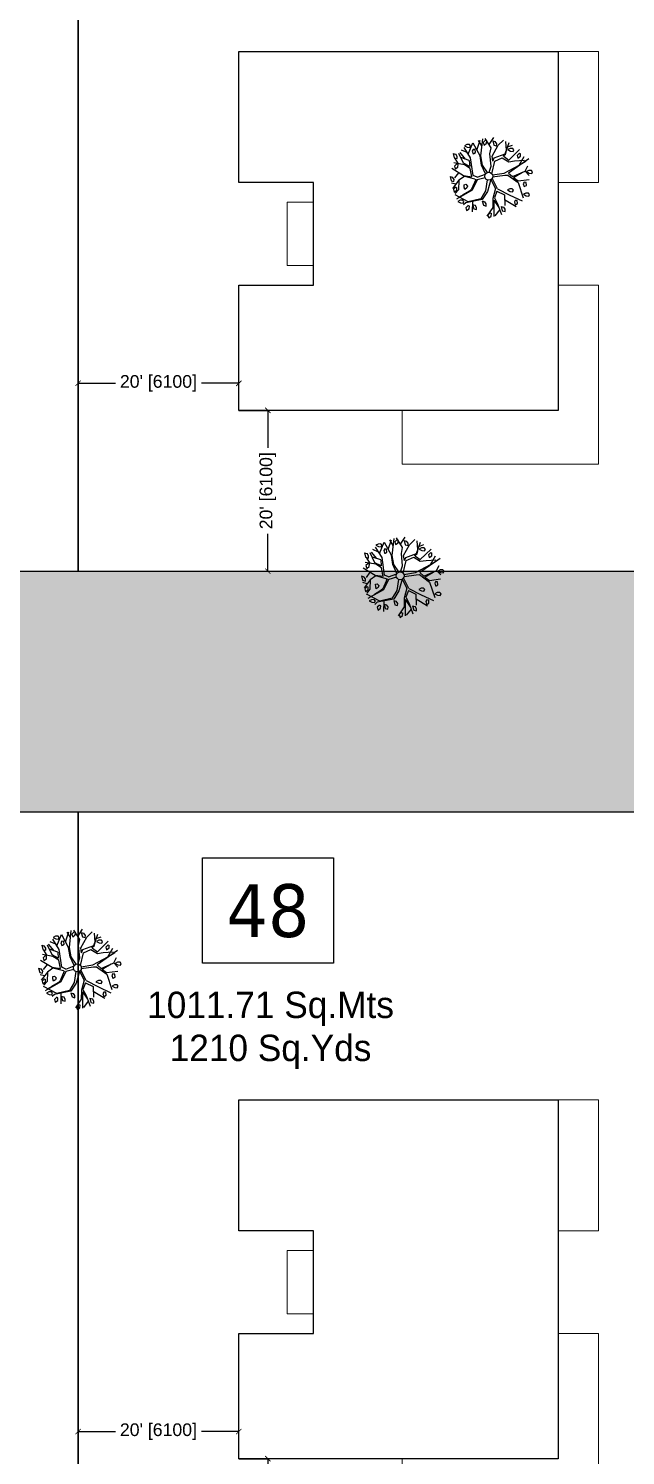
# Model space of a CAD drawing. Header units: millimetres. Extents: x -176651 to 388869, y -469666 to 486614.
# Drawn here: x 324352 to 347007, y 265657 to 319804 of the extents above; entities that cross this region are included whole.
import ezdxf

# ---------------------------------------------------------------- set-up
doc = ezdxf.new("R2010")
doc.units = ezdxf.units.MM
doc.header["$PDMODE"] = 35
doc.header["$PDSIZE"] = 0.1
doc.linetypes.add('HIDDEN', pattern=[9.525, 6.35, -3.175])
doc.layers.get('Defpoints').update_dxf_attribs({"color": 252})
doc.layers.add('A- FURNITURE', color=252, linetype='Continuous', lineweight=0)
for name, color, linetype in [('ad-Dimension', 8, 'Continuous'), ('ad-Plinth', 8, 'Continuous'), ('ad-Plot Areas-Sq.Mts', 8, 'Continuous'), ('ad-Plot Areas-Sq.Yds', 8, 'Continuous'), ('ad-Plot Boundary', 8, 'Continuous'), ('ad-Plot Numbers', 2, 'Continuous'), ('ad-Road', 8, 'Continuous'), ('ad-Road Hatch', 8, 'Continuous'), ('ad-Verandah', 8, 'Continuous'), ('CAY', 94, 'Continuous')]:
    doc.layers.add(name, color=color, linetype=linetype)
doc.styles.add('$0$grid_text', font='verdana.ttf', dxfattribs={"width": 0.9})
doc.styles.add('MtX_Century_Gothic', font='GOTHIC.TTF')
doc.styles.get("Standard").update_dxf_attribs({"font": 'arial.ttf'})
doc.dimstyles.new('Copy of A-100-DIM-INT (MM-FT)', dxfattribs={"dimscale": 500, "dimtxt": 2.4, "dimasz": 1, "dimexe": 0, "dimexo": 0, "dimgap": 1, "dimtad": 0, "dimdec": 0, "dimlfac": 0.03937, "dimdsep": 46, "dimlunit": 3, "dimtxsty": 'Standard', "dimblk": 'ARCHTICK', "dimcen": 0.025, "dimclrd": 256, "dimclre": 256, "dimclrt": 256, "dimazin": 2, "dimtfac": 1, "dimtdec": 0, "dimtix": 1, "dimtmove": 2, "dimatfit": 3, "dimldrblk": 'ARCHTICK', "dimfxl": 1, "dimtolj": 1, "dimtzin": 0, "dimarcsym": 0})

# ---------------------------------------------------------------- blocks, each defined once
blk = doc.blocks.new('A$C4fb60e89')
at = {"layer": 'ad-Road Hatch', "ltscale": 5, "transparency": 33554687}
h = blk.add_hatch(dxfattribs=at)
h.set_pattern_fill('AR-HBONE', color=256, scale=15)
h.set_pattern_definition([(45, (-193247.7, -428758.8), (0, 2155.2615), [4572, -1524]), (135, (-192170.1, -427681.1), (2e-13, 2155.2615), [4572, -1524])])
h.paths.add_polyline_path([(175594, -250241), (169178, -249341), (167473, -249057), (167473, -138694), (101313, -138694), (101313, -199954), (101308, -237995), (101040, -268291), (101008, -280968), (101066, -293684), (101243, -311127), (100910, -319344), (100949, -333937), (100669, -366960), (100727, -390983), (100669, -404586), (100538, -420418), (100467, -428759), (92426, -427265), (92163, -427209), (92163, -321454), (24803, -321454), (24803, -412961), (15653, -411029), (15654, -321452), (-19535, -321452), (-34427, -319477), (-65207, -315395), (-171770, -301268), (-185854, -298333), (-193248, -296832), (-193244, -292908), (-191914, -285219), (-191839, -284679), (-183397, -286393), (-169723, -289243), (-53141, -304698), (-18730, -309262), (15653, -309262), (15653, 703), (24803, 1115), (24803, -129544), (92163, -129544), (92163, 15133), (101313, 17713), (101313, -129544), (167473, -129544), (167473, 35552), (175738, 37855), (175849, 28595), (175836, 25947), (175777, 14040), (175855, 2316), (175660, -18036), (175731, -34039), (175718, -46839), (175673, -63402), (175816, -82072), (175542, -106356), (175490, -124641), (175575, -145019), (175731, -168892), (175797, -181269), (175797, -192667), (175744, -208200), (175829, -223277), (175888, -234871)])
h.paths.add_polyline_path([(24803, -309264), (92163, -309264), (92163, -138694), (24803, -138694)], flags=16)
at = {"layer": 'ad-Road', "ltscale": 5}
for points in [[(167473, -249057), (167473, -138694), (101313, -138694), (101313, -199954), (101308, -237995)], [(101313, 17713), (101313, -129544), (167473, -129544), (167473, 35552)]]:
    blk.add_lwpolyline(points, dxfattribs=at)
blk = doc.blocks.new('A$Cbbea0351')
at = {"layer": 'ad-Plot Areas-Sq.Mts', "linetype": 'Continuous', "insert": (-34041, -184009), "char_height": 1000, "width": 9668.74, "attachment_point": 5, "style": 'MtX_Century_Gothic', "bg_fill": 2}
blk.add_mtext('1011.71 Sq.Mts', dxfattribs=at)
at = {"layer": 'ad-Plot Numbers', "linetype": 'Continuous', "insert": (-34136, -180299), "char_height": 2000, "width": 2981.72, "attachment_point": 5, "style": '$0$grid_text', "bg_fill": 18, "box_fill_scale": 1.5, "bg_fill_color": 257, "bg_fill_transparency": 0}
blk.add_mtext('48', dxfattribs=at)
at = {"layer": 'ad-Plot Areas-Sq.Yds', "linetype": 'Continuous', "insert": (-34041, -185641), "char_height": 1000, "width": 7884.16, "attachment_point": 5, "style": 'MtX_Century_Gothic', "bg_fill": 2}
blk.add_mtext('1210 Sq.Yds', dxfattribs=at)
blk = doc.blocks.new('A$Cde044142')
at = {"layer": 'ad-Plot Boundary'}
blk.add_lwpolyline([(0, 0), (33080, 0), (33080, 30630), (0, 30630)], close=True, dxfattribs=at)
blk = doc.blocks.new('zw$A88E')
at = {"layer": 'ad-Plot Boundary', "ltscale": 5}
for p in [(-74424, -167399), (-41344, -167399), (-74424, -207179), (-41344, -207179)]:
    blk.add_blockref('A$Cde044142', p, dxfattribs=at)
blk = doc.blocks.new('_ArchTick')
at = {"color": 0, "linetype": 'ByBlock', "const_width": 0.15}
blk.add_lwpolyline([(-0.5, -0.5), (0.5, 0.5)], dxfattribs=at)
blk = doc.blocks.new('*D16')
at = {"layer": 'ad-Dimension', "lineweight": -2, "transparency": 16777216}
for p, q in [((0, 0), (1103, 0)), ((1103, 0), (1103, -1419)), ((1103, -6100), (1103, -4681)), ((0, -6100), (1103, -6100))]:
    blk.add_line(p, q, dxfattribs=at)
at = {"layer": 'Defpoints', "color": 0, "ltscale": 5, "transparency": 16777216}
for p in [(0, 0), (0, -6100), (1103, -6100)]:
    blk.add_point(p, dxfattribs=at)
at = {"layer": 'ad-Dimension', "lineweight": -2, "ltscale": 5, "transparency": 16777216, "xscale": 200, "yscale": 200, "zscale": 200}
for p, rotation in [((1103, 0), 90), ((1103, -6100), 270)]:
    blk.add_blockref('_ArchTick', p, dxfattribs=dict(at, rotation=rotation))
at = {"layer": 'ad-Dimension', "ltscale": 5, "transparency": 16777216, "insert": (1103, -3050), "char_height": 480, "attachment_point": 5, "rotation": 90}
blk.add_mtext("\\A1;20' [6100]", dxfattribs=at)
blk = doc.blocks.new('*D17')
at = {"layer": 'ad-Dimension', "linetype": 'HIDDEN', "lineweight": -2, "transparency": 16777216}
blk.add_line((-6100, -6), (-6100, 1026), dxfattribs=at)
at = {"layer": 'ad-Dimension', "lineweight": -2, "transparency": 16777216}
for p, q in [((-6100, 1026), (-4681, 1026)), ((0, 1026), (-1419, 1026)), ((0, 0), (0, 1026))]:
    blk.add_line(p, q, dxfattribs=at)
at = {"layer": 'Defpoints', "color": 0, "ltscale": 5, "transparency": 16777216}
for p in [(-6100, 1026), (-6100, -6), (0, 0)]:
    blk.add_point(p, dxfattribs=at)
at = {"layer": 'ad-Dimension', "lineweight": -2, "ltscale": 5, "transparency": 16777216, "xscale": 200, "yscale": 200, "zscale": 200, "rotation": 180}
blk.add_blockref('_ArchTick', (-6100, 1026), dxfattribs=at)
at = {"layer": 'ad-Dimension', "lineweight": -2, "ltscale": 5, "transparency": 16777216, "xscale": 200, "yscale": 200, "zscale": 200}
blk.add_blockref('_ArchTick', (0, 1026), dxfattribs=at)
at = {"layer": 'ad-Dimension', "ltscale": 5, "transparency": 16777216, "insert": (-3050, 1026), "char_height": 480, "attachment_point": 5}
blk.add_mtext("\\A1;20' [6100]", dxfattribs=at)
blk = doc.blocks.new('QRFQ')
at = {"layer": 'CAY', "color": 30, "true_color": 0xf26722}
for p, q in [((260795.323, 1945731.538, 129.914), (260795.321, 1945731.371, 129.914)), ((260795.321, 1945731.371, 129.914), (260795.419, 1945731.314, 129.914)), ((260795.323, 1945731.538, 129.914), (260795.411, 1945731.487, 129.914)), ((260795.423, 1945731.108, 129.914), (260795.354, 1945731.33, 129.914)), ((260795.442, 1945731.392, 129.914), (260795.411, 1945731.487, 129.914)), ((260795.419, 1945731.314, 129.914), (260795.442, 1945731.392, 129.914)), ((260795.604, 1945731.078, 129.914), (260795.535, 1945731.48, 129.914)), ((260795.848, 1945731.124, 129.914), (260795.57, 1945731.312, 129.914)), ((260795.72, 1945731.211, 129.914), (260795.586, 1945731.503, 129.914)), ((260795.847, 1945731.432, 129.914), (260795.667, 1945731.577, 129.914)), ((260795.922, 1945731.201, 129.914), (260795.782, 1945731.644, 129.914)), ((260795.919, 1945731.729, 129.914), (260795.821, 1945731.709, 129.914)), ((260795.821, 1945731.709, 129.914), (260795.905, 1945731.63, 129.914)), ((260795.867, 1945731.367, 129.914), (260796.156, 1945731.735, 129.914)), ((260795.905, 1945731.63, 129.914), (260795.992, 1945731.594, 129.914)), ((260796.013, 1945731.704, 129.914), (260795.919, 1945731.729, 129.914)), ((260795.992, 1945731.594, 129.914), (260796.042, 1945731.642, 129.914)), ((260796.042, 1945731.642, 129.914), (260796.013, 1945731.704, 129.914)), ((260796.102, 1945731.485, 129.914), (260796.052, 1945731.437, 129.914)), ((260796.052, 1945731.437, 129.914), (260796.054, 1945731.328, 129.914)), ((260796.054, 1945731.328, 129.914), (260796.077, 1945731.33, 129.914)), ((260796.077, 1945731.33, 129.914), (260796.152, 1945731.348, 129.914)), ((260796.173, 1945731.458, 129.914), (260796.102, 1945731.485, 129.914)), ((260796.152, 1945731.348, 129.914), (260796.173, 1945731.458, 129.914)), ((260796.285, 1945731.184, 129.914), (260796.164, 1945731.715, 129.914)), ((260796.23, 1945731.426, 129.914), (260796.447, 1945731.753, 129.914)), ((260796.318, 1945731.174, 129.914), (260796.551, 1945731.776, 129.914)), ((260796.448, 1945731.531, 129.914), (260796.386, 1945731.761, 129.914)), ((260796.647, 1945731.702, 129.914), (260796.54, 1945731.643, 129.914)), ((260796.54, 1945731.643, 129.914), (260796.542, 1945731.535, 129.914)), ((260796.542, 1945731.535, 129.914), (260796.653, 1945731.578, 129.914)), ((260796.647, 1945731.702, 129.914), (260796.684, 1945731.667, 129.914)), ((260796.772, 1945731.364, 129.914), (260796.649, 1945731.77, 129.914)), ((260796.653, 1945731.578, 129.914), (260796.684, 1945731.667, 129.914)), ((260796.67, 1945731.155, 129.914), (260796.772, 1945731.364, 129.914)), ((260796.726, 1945731.056, 129.914), (260797.052, 1945731.389, 129.914)), ((260796.729, 1945731.504, 129.914), (260796.976, 1945731.714, 129.914)), ((260796.898, 1945731.604, 129.914), (260796.896, 1945731.437, 129.914)), ((260796.896, 1945731.437, 129.914), (260796.993, 1945731.38, 129.914)), ((260796.898, 1945731.604, 129.914), (260796.985, 1945731.553, 129.914)), ((260797.017, 1945731.459, 129.914), (260796.985, 1945731.553, 129.914)), ((260796.993, 1945731.38, 129.914), (260797.017, 1945731.459, 129.914)), ((260797.052, 1945731.389, 129.914), (260797.301, 1945731.525, 129.914)), ((260797.226, 1945731.006, 129.914), (260797.481, 1945731.38, 129.914)), ((260797.313, 1945731.133, 129.914), (260797.374, 1945731.456, 129.914)), ((260797.38, 1945731.238, 129.914), (260797.58, 1945731.256, 129.914)), ((260794.981, 1945730.726, 129.914), (260794.98, 1945730.558, 129.914)), ((260794.981, 1945730.726, 129.914), (260795.069, 1945730.675, 129.914)), ((260795.485, 1945730.612, 129.914), (260795.122, 1945730.996, 129.914)), ((260795.331, 1945730.775, 129.914), (260795.135, 1945730.628, 129.914)), ((260795.356, 1945731.119, 129.914), (260795.249, 1945731.06, 129.914)), ((260795.249, 1945731.06, 129.914), (260795.251, 1945730.952, 129.914)), ((260795.251, 1945730.952, 129.914), (260795.363, 1945730.994, 129.914)), ((260795.623, 1945731.013, 129.914), (260795.252, 1945731.188, 129.914)), ((260795.356, 1945731.119, 129.914), (260795.393, 1945731.084, 129.914)), ((260795.363, 1945730.994, 129.914), (260795.393, 1945731.084, 129.914)), ((260795.801, 1945730.896, 129.914), (260795.604, 1945731.078, 129.914)), ((260795.795, 1945730.82, 129.914), (260795.623, 1945731.013, 129.914)), ((260795.777, 1945730.496, 129.914), (260795.795, 1945730.82, 129.914)), ((260795.848, 1945731.124, 129.914), (260795.801, 1945730.896, 129.914)), ((260795.834, 1945730.529, 129.914), (260795.922, 1945731.201, 129.914)), ((260796.248, 1945730.828, 129.914), (260796.285, 1945731.184, 129.914)), ((260796.306, 1945730.466, 129.914), (260796.248, 1945730.828, 129.914)), ((260796.281, 1945730.818, 129.914), (260796.318, 1945731.174, 129.914)), ((260796.397, 1945730.5, 129.914), (260796.281, 1945730.818, 129.914)), ((260796.538, 1945730.411, 129.914), (260796.772, 1945730.842, 129.914)), ((260796.591, 1945730.693, 129.914), (260796.67, 1945731.155, 129.914)), ((260796.709, 1945730.865, 129.914), (260796.726, 1945731.056, 129.914)), ((260796.709, 1945730.865, 129.914), (260796.787, 1945730.966, 129.914)), ((260796.772, 1945730.842, 129.914), (260797.083, 1945730.889, 129.914)), ((260796.787, 1945730.966, 129.914), (260797.226, 1945731.006, 129.914)), ((260797.083, 1945730.889, 129.914), (260797.278, 1945730.679, 129.914)), ((260797.134, 1945730.949, 129.914), (260797.239, 1945730.989, 129.914)), ((260797.156, 1945730.919, 129.914), (260797.134, 1945730.949, 129.914)), ((260797.157, 1945730.918, 129.914), (260797.295, 1945730.745, 129.914)), ((260797.239, 1945730.989, 129.914), (260797.384, 1945731.234, 129.914)), ((260797.295, 1945730.745, 129.914), (260797.8, 1945731.019, 129.914)), ((260797.466, 1945731.152, 129.914), (260797.368, 1945731.132, 129.914)), ((260797.368, 1945731.132, 129.914), (260797.452, 1945731.053, 129.914)), ((260797.452, 1945731.053, 129.914), (260797.54, 1945731.017, 129.914)), ((260797.56, 1945731.128, 129.914), (260797.466, 1945731.152, 129.914)), ((260797.54, 1945731.017, 129.914), (260797.589, 1945731.065, 129.914)), ((260797.589, 1945731.065, 129.914), (260797.56, 1945731.128, 129.914)), ((260797.624, 1945730.454, 129.914), (260797.895, 1945730.725, 129.914)), ((260797.755, 1945730.89, 129.914), (260797.648, 1945730.832, 129.914)), ((260797.648, 1945730.832, 129.914), (260797.65, 1945730.723, 129.914)), ((260797.65, 1945730.723, 129.914), (260797.761, 1945730.766, 129.914)), ((260797.755, 1945730.89, 129.914), (260797.792, 1945730.855, 129.914)), ((260797.761, 1945730.766, 129.914), (260797.792, 1945730.855, 129.914)), ((260795.267, 1945730.497, 129.914), (260794.959, 1945730.261, 129.914)), ((260795.118, 1945730.383, 129.914), (260794.968, 1945730.47, 129.914)), ((260795.086, 1945730.28, 129.914), (260794.979, 1945730.222, 129.914)), ((260794.979, 1945730.222, 129.914), (260794.981, 1945730.113, 129.914)), ((260794.98, 1945730.558, 129.914), (260795.077, 1945730.502, 129.914)), ((260794.981, 1945730.113, 129.914), (260795.092, 1945730.156, 129.914)), ((260795.163, 1945730.156, 129.914), (260795.005, 1945730.047, 129.914)), ((260795.1, 1945730.58, 129.914), (260795.069, 1945730.675, 129.914)), ((260795.077, 1945730.502, 129.914), (260795.1, 1945730.58, 129.914)), ((260795.086, 1945730.28, 129.914), (260795.122, 1945730.245, 129.914)), ((260795.092, 1945730.156, 129.914), (260795.122, 1945730.245, 129.914)), ((260795.26, 1945730.495, 129.914), (260795.163, 1945730.156, 129.914)), ((260795.507, 1945730.585, 129.914), (260795.267, 1945730.497, 129.914)), ((260795.396, 1945730.189, 129.914), (260795.418, 1945730.284, 129.914)), ((260795.398, 1945730.105, 129.914), (260795.396, 1945730.189, 129.914)), ((260795.418, 1945730.284, 129.914), (260795.483, 1945730.282, 129.914)), ((260795.483, 1945730.282, 129.914), (260795.521, 1945730.2, 129.914)), ((260795.521, 1945730.2, 129.914), (260795.484, 1945730.138, 129.914)), ((260795.771, 1945730.486, 129.914), (260795.485, 1945730.612, 129.914)), ((260795.862, 1945730.379, 129.914), (260795.507, 1945730.585, 129.914)), ((260795.892, 1945730.363, 129.914), (260795.642, 1945730.044, 129.914)), ((260795.945, 1945730.332, 129.914), (260795.654, 1945730.005, 129.914)), ((260795.964, 1945730.427, 129.914), (260795.834, 1945730.529, 129.914)), ((260795.862, 1945730.38, 129.914), (260795.892, 1945730.363, 129.914)), ((260795.944, 1945730.331, 129.914), (260795.946, 1945730.331, 129.914)), ((260796.253, 1945730.333, 129.914), (260795.946, 1945730.331, 129.914)), ((260795.964, 1945730.427, 129.914), (260796.299, 1945730.459, 129.914)), ((260796.311, 1945730.231, 129.914), (260796.136, 1945729.845, 129.914)), ((260796.44, 1945730.205, 129.914), (260796.207, 1945729.804, 129.914)), ((260796.447, 1945730.207, 129.914), (260796.526, 1945729.833, 129.914)), ((260796.457, 1945730.489, 129.914), (260796.591, 1945730.693, 129.914)), ((260796.6, 1945729.8, 129.914), (260796.504, 1945730.241, 129.914)), ((260796.538, 1945730.288, 129.914), (260797.001, 1945730.227, 129.914)), ((260796.551, 1945730.359, 129.914), (260796.993, 1945730.311, 129.914)), ((260796.993, 1945730.311, 129.914), (260797.624, 1945730.454, 129.914)), ((260797.001, 1945730.227, 129.914), (260797.117, 1945730.199, 129.914)), ((260797.117, 1945730.199, 129.914), (260797.412, 1945729.827, 129.914)), ((260798.044, 1945730.585, 129.914), (260797.158, 1945730.269, 129.914)), ((260797.158, 1945730.269, 129.914), (260797.267, 1945730.099, 129.914)), ((260797.267, 1945730.099, 129.914), (260797.783, 1945730.174, 129.914)), ((260797.278, 1945730.679, 129.914), (260797.503, 1945730.656, 129.914)), ((260797.298, 1945730.054, 129.914), (260797.684, 1945730.159, 129.914)), ((260797.503, 1945730.656, 129.914), (260797.87, 1945730.58, 129.914)), ((260797.624, 1945730.454, 129.914), (260797.924, 1945730.547, 129.914)), ((260797.783, 1945730.174, 129.914), (260797.936, 1945730.34, 129.914)), ((260797.783, 1945730.174, 129.914), (260797.895, 1945729.975, 129.914)), ((260797.93, 1945730.162, 129.914), (260797.832, 1945730.142, 129.914)), ((260798.024, 1945730.138, 129.914), (260797.93, 1945730.162, 129.914)), ((260795.399, 1945729.617, 129.914), (260794.982, 1945730.007, 129.914)), ((260795.654, 1945730.005, 129.914), (260794.991, 1945729.834, 129.914)), ((260795.12, 1945729.757, 129.914), (260795.022, 1945729.737, 129.914)), ((260795.022, 1945729.737, 129.914), (260795.106, 1945729.658, 129.914)), ((260795.106, 1945729.658, 129.914), (260795.193, 1945729.622, 129.914)), ((260795.214, 1945729.733, 129.914), (260795.12, 1945729.757, 129.914)), ((260795.289, 1945729.92, 129.914), (260795.127, 1945729.874, 129.914)), ((260795.193, 1945729.622, 129.914), (260795.243, 1945729.67, 129.914)), ((260795.243, 1945729.67, 129.914), (260795.214, 1945729.733, 129.914)), ((260795.55, 1945729.998, 129.914), (260795.283, 1945729.921, 129.914)), ((260795.484, 1945730.138, 129.914), (260795.398, 1945730.105, 129.914)), ((260795.883, 1945729.604, 129.914), (260795.399, 1945729.617, 129.914)), ((260795.642, 1945730.044, 129.914), (260795.55, 1945729.998, 129.914)), ((260796.136, 1945729.845, 129.914), (260795.883, 1945729.604, 129.914)), ((260796.207, 1945729.804, 129.914), (260795.934, 1945729.561, 129.914)), ((260796.526, 1945729.833, 129.914), (260796.329, 1945729.492, 129.914)), ((260796.556, 1945729.722, 129.914), (260796.394, 1945729.508, 129.914)), ((260796.556, 1945729.722, 129.914), (260796.796, 1945729.516, 129.914)), ((260796.6, 1945729.8, 129.914), (260796.983, 1945729.447, 129.914)), ((260797.045, 1945729.681, 129.914), (260796.947, 1945729.661, 129.914)), ((260796.947, 1945729.661, 129.914), (260797.031, 1945729.582, 129.914)), ((260797.139, 1945729.657, 129.914), (260797.045, 1945729.681, 129.914)), ((260797.168, 1945729.594, 129.914), (260797.139, 1945729.657, 129.914)), ((260797.298, 1945730.054, 129.914), (260797.427, 1945729.886, 129.914)), ((260797.412, 1945729.827, 129.914), (260797.453, 1945729.214, 129.914)), ((260797.427, 1945729.886, 129.914), (260797.848, 1945729.829, 129.914)), ((260797.642, 1945729.778, 129.914), (260797.593, 1945729.73, 129.914)), ((260797.593, 1945729.73, 129.914), (260797.595, 1945729.622, 129.914)), ((260797.595, 1945729.622, 129.914), (260797.618, 1945729.624, 129.914)), ((260797.618, 1945729.624, 129.914), (260797.693, 1945729.641, 129.914)), ((260797.714, 1945729.752, 129.914), (260797.642, 1945729.778, 129.914)), ((260797.693, 1945729.641, 129.914), (260797.714, 1945729.752, 129.914)), ((260797.832, 1945730.142, 129.914), (260797.916, 1945730.063, 129.914)), ((260797.916, 1945730.063, 129.914), (260798.004, 1945730.028, 129.914)), ((260798.004, 1945730.028, 129.914), (260798.053, 1945730.076, 129.914)), ((260798.053, 1945730.076, 129.914), (260798.024, 1945730.138, 129.914)), ((260795.299, 1945729.608, 129.914), (260795.19, 1945729.551, 129.914)), ((260795.345, 1945729.473, 129.914), (260795.25, 1945729.421, 129.914)), ((260795.25, 1945729.421, 129.914), (260795.252, 1945729.313, 129.914)), ((260795.252, 1945729.313, 129.914), (260795.363, 1945729.355, 129.914)), ((260795.934, 1945729.561, 129.914), (260795.299, 1945729.608, 129.914)), ((260795.393, 1945729.445, 129.914), (260795.351, 1945729.484, 129.914)), ((260795.363, 1945729.355, 129.914), (260795.393, 1945729.445, 129.914)), ((260795.549, 1945729.583, 129.914), (260795.442, 1945729.204, 129.914)), ((260795.53, 1945729.472, 129.914), (260795.528, 1945729.305, 129.914)), ((260795.528, 1945729.305, 129.914), (260795.625, 1945729.249, 129.914)), ((260795.53, 1945729.472, 129.914), (260795.618, 1945729.422, 129.914)), ((260795.649, 1945729.327, 129.914), (260795.618, 1945729.422, 129.914)), ((260795.625, 1945729.249, 129.914), (260795.649, 1945729.327, 129.914)), ((260795.919, 1945729.507, 129.914), (260795.917, 1945729.34, 129.914)), ((260795.917, 1945729.34, 129.914), (260796.014, 1945729.284, 129.914)), ((260795.919, 1945729.507, 129.914), (260796.006, 1945729.457, 129.914)), ((260796.237, 1945729.171, 129.914), (260795.932, 1945728.906, 129.914)), ((260796.037, 1945729.362, 129.914), (260796.006, 1945729.457, 129.914)), ((260796.014, 1945729.284, 129.914), (260796.037, 1945729.362, 129.914)), ((260796.348, 1945729.428, 129.914), (260796.187, 1945728.825, 129.914)), ((260796.329, 1945729.492, 129.914), (260796.237, 1945729.171, 129.914)), ((260796.348, 1945729.428, 129.914), (260796.463, 1945729.107, 129.914)), ((260796.394, 1945729.508, 129.914), (260796.451, 1945729.247, 129.914)), ((260796.451, 1945729.247, 129.914), (260796.489, 1945728.824, 129.914)), ((260796.559, 1945729.12, 129.914), (260796.557, 1945728.953, 129.914)), ((260796.559, 1945729.12, 129.914), (260796.647, 1945729.069, 129.914)), ((260796.796, 1945729.516, 129.914), (260796.697, 1945729.118, 129.914)), ((260796.754, 1945729.345, 129.914), (260797.106, 1945728.974, 129.914)), ((260796.983, 1945729.447, 129.914), (260797.375, 1945729.112, 129.914)), ((260797.031, 1945729.582, 129.914), (260797.118, 1945729.546, 129.914)), ((260797.134, 1945729.2, 129.914), (260797.084, 1945729.152, 129.914)), ((260797.084, 1945729.152, 129.914), (260797.086, 1945729.044, 129.914)), ((260797.118, 1945729.546, 129.914), (260797.168, 1945729.594, 129.914)), ((260797.205, 1945729.174, 129.914), (260797.134, 1945729.2, 129.914)), ((260797.184, 1945729.064, 129.914), (260797.205, 1945729.174, 129.914)), ((260797.595, 1945729.361, 129.914), (260797.497, 1945729.341, 129.914)), ((260797.497, 1945729.341, 129.914), (260797.581, 1945729.262, 129.914)), ((260797.581, 1945729.262, 129.914), (260797.668, 1945729.227, 129.914)), ((260797.689, 1945729.337, 129.914), (260797.595, 1945729.361, 129.914)), ((260797.668, 1945729.227, 129.914), (260797.718, 1945729.275, 129.914)), ((260797.718, 1945729.275, 129.914), (260797.689, 1945729.337, 129.914)), ((260796.09, 1945728.992, 129.914), (260795.983, 1945728.934, 129.914)), ((260795.983, 1945728.934, 129.914), (260795.985, 1945728.825, 129.914)), ((260795.985, 1945728.825, 129.914), (260796.097, 1945728.868, 129.914)), ((260796.09, 1945728.992, 129.914), (260796.127, 1945728.957, 129.914)), ((260796.097, 1945728.868, 129.914), (260796.127, 1945728.957, 129.914)), ((260796.471, 1945729.021, 129.914), (260796.233, 1945728.839, 129.914)), ((260796.557, 1945728.953, 129.914), (260796.654, 1945728.896, 129.914)), ((260796.678, 1945728.974, 129.914), (260796.647, 1945729.069, 129.914)), ((260796.654, 1945728.896, 129.914), (260796.678, 1945728.974, 129.914)), ((260797.086, 1945729.044, 129.914), (260797.109, 1945729.046, 129.914)), ((260797.109, 1945729.046, 129.914), (260797.184, 1945729.064, 129.914))]:
    blk.add_line(p, q, dxfattribs=at)
blk.add_circle((260796.402, 1945730.35, 129.914), 0.15, dxfattribs=at)
blk = doc.blocks.new('zw$1761')
at = {"color": 6, "xscale": 39.3712485404797, "yscale": 39.3712485404797, "zscale": 39.3712485404797, "rotation": 15.20137085992779}
for p in [(10185022, -76610179.6, 53803.6), (10184889.6, -76610776.5, 53817.4), (10184407.3, -76611362.5, 53784.8)]:
    blk.add_blockref('QRFQ', p, dxfattribs=at)
blk = doc.blocks.new('A$C92fa9908')
at = {"layer": 'ad-Plinth', "ltscale": 5}
blk.add_lwpolyline([(0, 13620), (12120, 13620), (12120, 0), (0, 0), (0, 4745), (2830, 4745), (2830, 8645), (0, 8645)], close=True, dxfattribs=at)
at = {"layer": 'ad-Verandah', "lineweight": 9}
for points in [[(12120, 13620), (13650, 13620), (13650, 8645), (12120, 8645)], [(2830, 7895), (1830, 7895), (1830, 5495), (2830, 5495)], [(13650, 4745), (12120, 4745), (12120, 0), (6200, 0), (6200, -2045), (13650, -2045)]]:
    blk.add_lwpolyline(points, close=True, dxfattribs=at)
at = {"layer": 'ad-Dimension'}
dim = blk.add_linear_dim(base=(-6100, 1025.8), p1=(0, 0), p2=(-6100, -6), dimstyle='Copy of A-100-DIM-INT (MM-FT)', override={"dimscale": 200}, dxfattribs=at)
dim.commit()
dim.dimension.update_dxf_attribs({"geometry": '*D17', "text_midpoint": (-3050, 1025.8)})
dim = blk.add_linear_dim(base=(1102.9, -6100), p1=(0, 0), p2=(0, -6100), angle=90, dimstyle='Copy of A-100-DIM-INT (MM-FT)', override={"dimscale": 200}, dxfattribs=at)
dim.commit()
dim.dimension.update_dxf_attribs({"geometry": '*D16', "text_midpoint": (1102.9, -3050)})
blk = doc.blocks.new('zw$C194')
at = {"layer": 'ad-Plinth', "ltscale": 5}
for p in [(140493, -123444), (140493, -163224)]:
    blk.add_blockref('A$C92fa9908', p, dxfattribs=at)

msp = doc.modelspace()

# ---------------------------------------------------------------- block references
at = {"layer": 'ad-Road', "ltscale": 5}
msp.add_blockref('A$C4fb60e89', (191839, 428759), dxfattribs=at)

# ---------------------------------------------------------------- next in the draw order: block references
at = {"ltscale": 5}
msp.add_blockref('A$Cbbea0351', (367577, 466614), dxfattribs=at)

# ---------------------------------------------------------------- next in the draw order: block references
msp.add_blockref('zw$C194', (191839, 428759), dxfattribs=at)
at = {"layer": 'A- FURNITURE', "color": 6, "xscale": 25.39807961885639, "yscale": 25.39807961885639, "zscale": 25.39807961885639}
msp.add_blockref('zw$1761', (173127, 121263), dxfattribs=at)
at = {"layer": 'ad-Plot Boundary', "ltscale": 5}
msp.add_blockref('zw$A88E', (367577, 466614), dxfattribs=at)

doc.saveas('drawing.dxf')
